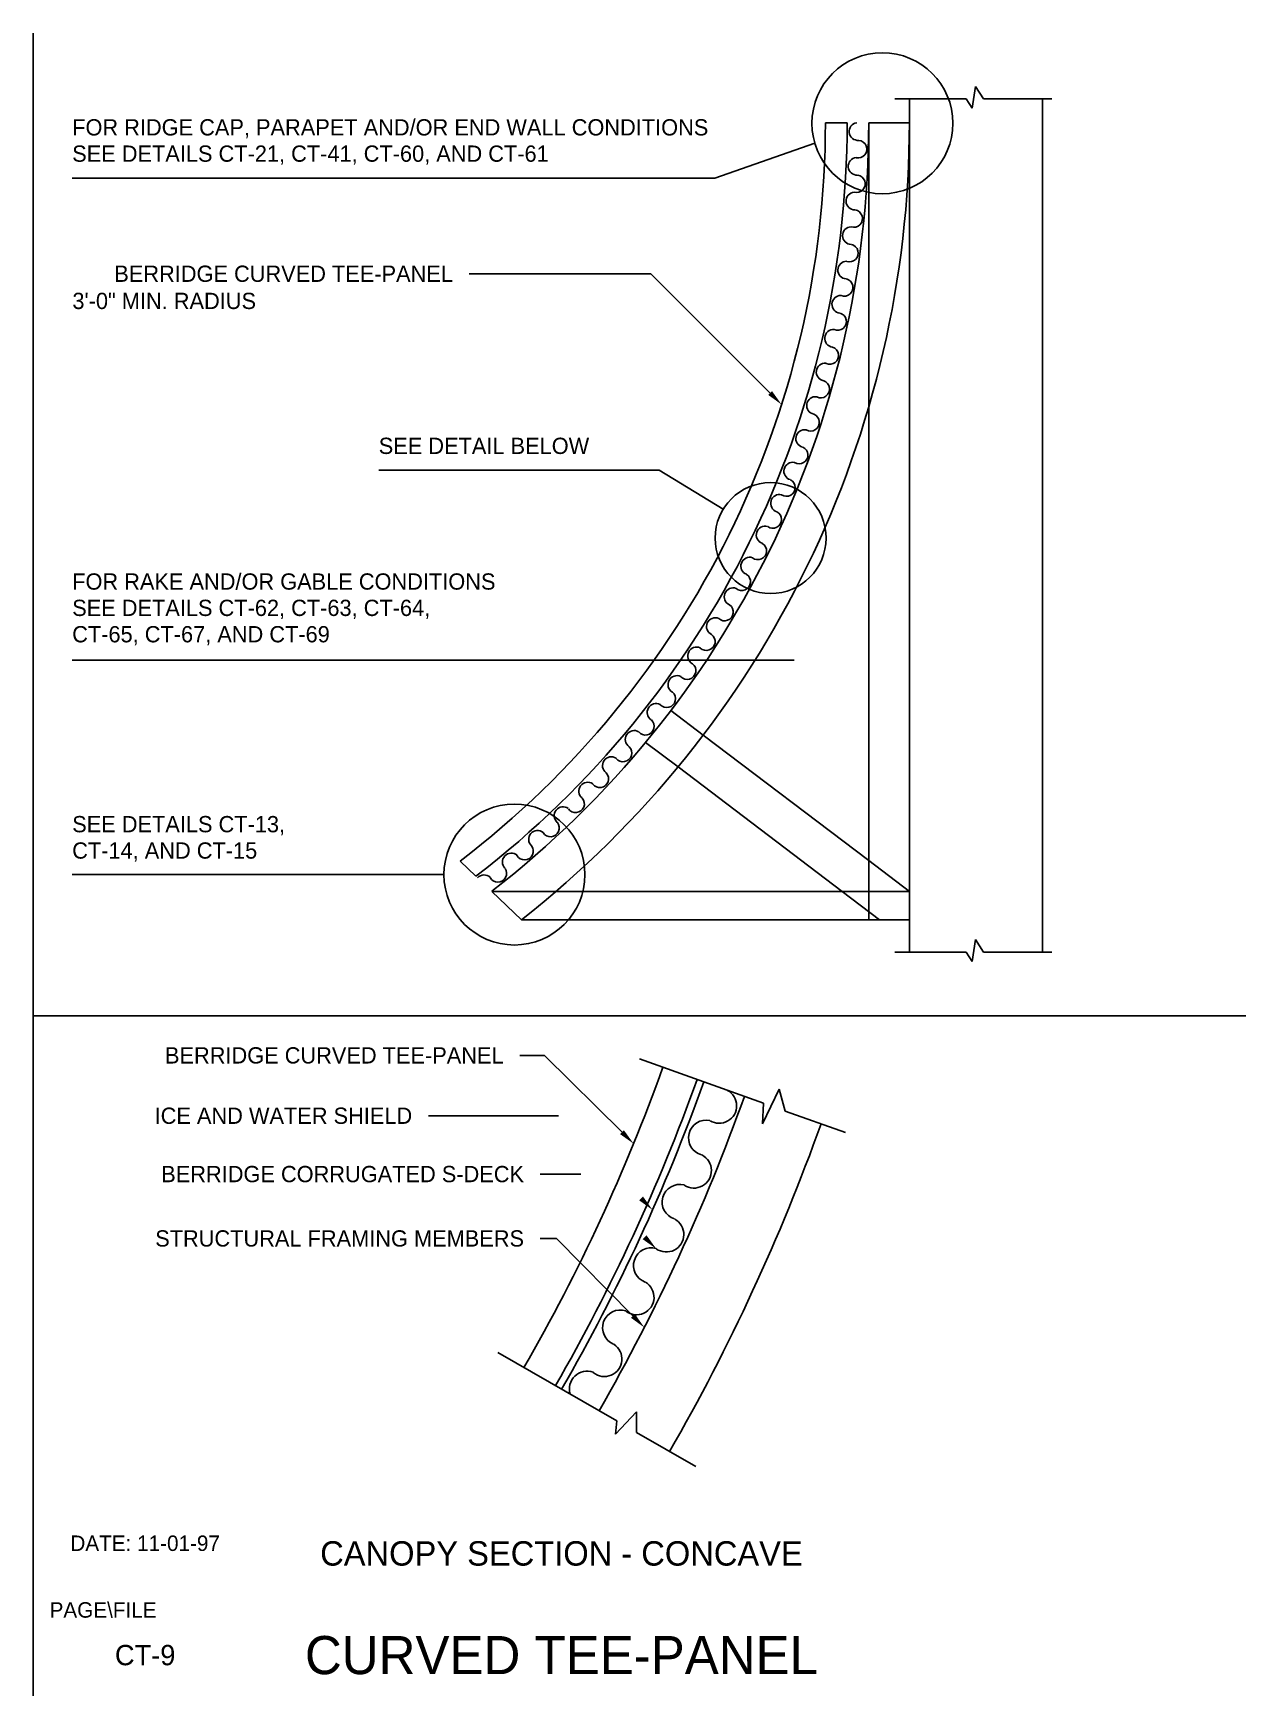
# Model space of a CAD drawing. Extents: x 0.1 to 22.4, y 0.4 to 31.
import ezdxf
from ezdxf.enums import TextEntityAlignment as Align

# ---------------------------------------------------------------- set-up
doc = ezdxf.new("R2010")
doc.units = 0
doc.header["$LTSCALE"] = 0.39999
doc.linetypes.add('HIDDENX2', pattern=[0])
for name, color, linetype in [('BORDER', 7, 'CONTINUOUS'), ('CMP-FLSH', 7, 'CONTINUOUS'), ('DIM-TXT', 7, 'CONTINUOUS'), ('STRCTR', 7, 'CONTINUOUS')]:
    doc.layers.add(name, color=color, linetype=linetype)

msp = doc.modelspace()

# ---------------------------------------------------------------- linework, layer by layer
at = {"layer": 'BORDER', "color": 0, "linetype": 'CONTINUOUS'}
for p, q in [((0.094, 31.035), (0.094, 0.375)), ((0.094, 12.916), (22.441, 12.916))]:
    msp.add_line(p, q, dxfattribs=at)
at = {"layer": 'CMP-FLSH', "color": 0, "linetype": 'CONTINUOUS'}
for p, q in [((14.694, 29.385), (15.094, 29.385)), ((7.96, 15.769), (8.252, 15.489))]:
    msp.add_line(p, q, dxfattribs=at)
for centre, radius, start, end in [((-2.44, 29.385), 17.134, 307.372, 0), ((-2.44, 29.385), 17.534, 307.576, 0), ((-20.563, 23.517), 34.267, 330.0845, 340.3008), ((-20.563, 23.517), 34.936, 330.0846, 340.3008), ((-20.56, 23.515), 35.064, 330.0842, 340.3013)]:
    msp.add_arc(centre, radius, start, end, dxfattribs=at)
at = {"layer": 'DIM-TXT', "color": 0, "linetype": 'CONTINUOUS'}
for p, q in [((11.477, 26.6), (8.129, 26.6)), ((13.674, 24.4), (11.477, 26.6)), ((9.516, 12.185), (9.063, 12.185)), ((10.946, 10.767), (9.516, 12.185)), ((9.776, 11.072), (7.378, 11.072)), ((10.185, 9.996), (9.439, 9.996)), ((9.739, 8.809), (9.439, 8.809)), ((11.146, 7.38), (9.739, 8.809))]:
    msp.add_line(p, q, dxfattribs=at)
for points in [[(13.71, 24.435), (13.639, 24.365), (13.886, 24.188)], [(10.981, 10.803), (10.91, 10.732), (11.159, 10.556)], [(11.332, 9.582), (11.261, 9.512), (11.508, 9.334)], [(11.398, 8.865), (11.327, 8.794), (11.576, 8.618)], [(11.182, 7.415), (11.11, 7.345), (11.357, 7.166)]]:
    msp.add_solid(points, dxfattribs=at)
at = {"layer": 'STRCTR', "color": 0, "linetype": 'CONTINUOUS'}
for p, q in [((17.399, 29.656), (17.459, 30.056)), ((17.459, 30.056), (17.609, 29.828)), ((17.29, 29.828), (15.974, 29.828)), ((16.242, 29.828), (16.242, 14.09)), ((17.29, 29.828), (17.399, 29.656)), ((17.609, 29.828), (18.865, 29.828)), ((18.696, 14.09), (18.696, 29.828)), ((16.242, 29.385), (15.492, 29.385)), ((14.498, 29.007), (12.656, 28.365)), ((12.656, 28.365), (0.811, 28.365)), ((15.492, 14.686), (15.492, 24.145)), ((15.492, 24.145), (15.492, 24.145)), ((11.627, 22.976), (6.461, 22.976)), ((12.81, 22.257), (11.627, 22.976)), ((0.811, 19.471), (14.12, 19.471)), ((15.492, 15.779), (12.443, 18.093)), ((15.001, 15.21), (11.977, 17.504)), ((7.663, 15.519), (0.811, 15.519)), ((9.091, 14.686), (8.543, 15.21)), ((15.492, 15.21), (9.729, 15.21)), ((16.242, 14.686), (9.091, 14.686)), ((17.399, 13.919), (17.459, 14.319)), ((17.459, 14.319), (17.609, 14.09)), ((17.29, 14.09), (15.974, 14.09)), ((17.29, 14.09), (17.399, 13.919)), ((17.609, 14.09), (18.865, 14.09)), ((13.555, 11.301), (11.267, 12.121)), ((13.534, 10.923), (13.843, 11.56)), ((13.843, 11.56), (13.955, 11.158)), ((13.555, 11.301), (13.534, 10.923)), ((13.955, 11.158), (15.064, 10.761)), ((10.848, 5.444), (8.654, 6.706)), ((10.823, 5.197), (11.212, 5.613)), ((11.212, 5.613), (11.215, 5.232)), ((10.848, 5.444), (10.823, 5.197)), ((11.215, 5.232), (12.305, 4.605))]:
    msp.add_line(p, q, dxfattribs=at)
at = {"layer": 'STRCTR', "color": 0, "linetype": 'HIDDENX2'}
for p, q in [((15.492, 29.385), (15.492, 24.145)), ((11.845, 18.546), (12.443, 18.093)), ((11.379, 17.958), (11.977, 17.504)), ((16.242, 15.21), (15.492, 15.779)), ((9.729, 15.21), (8.543, 15.21)), ((15.692, 14.686), (15.001, 15.21)), ((15.492, 15.21), (16.242, 15.21))]:
    msp.add_line(p, q, dxfattribs=at)
at = {"layer": 'STRCTR', "color": 0, "linetype": 'CONTINUOUS'}
for centre, radius in [((15.744, 29.375), 1.299), ((13.684, 21.725), 1.023), ((8.962, 15.519), 1.299)]:
    msp.add_circle(centre, radius, dxfattribs=at)
for centre, radius, start, end in [((-2.44, 29.385), 17.932, 307.7698, 0.0001), ((-2.44, 29.385), 18.682, 308.1125, 360), ((15.295, 29.222), 0.163, 98.8482, 274.8954), ((15.295, 28.898), 0.162, 257.5637, 83.9368), ((15.278, 28.581), 0.163, 96.7716, 272.8296), ((15.266, 28.258), 0.162, 255.4875, 81.87), ((15.237, 27.941), 0.163, 94.6988, 270.7565), ((15.214, 27.618), 0.162, 253.4162, 79.796), ((15.173, 27.303), 0.163, 92.6269, 268.6842), ((15.138, 26.981), 0.162, 251.3424, 77.7276), ((15.086, 26.668), 0.163, 90.5531, 266.6156), ((15.04, 26.348), 0.162, 249.2697, 75.6562), ((14.977, 26.036), 0.163, 88.48, 264.548), ((14.919, 25.718), 0.162, 247.2007, 73.5846), ((14.844, 25.409), 0.163, 86.4051, 262.4783), ((14.775, 25.093), 0.162, 245.1257, 71.5126), ((14.689, 24.787), 0.163, 84.3362, 260.4095), ((14.608, 24.473), 0.162, 243.0561, 69.4392), ((14.512, 24.17), 0.163, 82.2662, 258.338), ((14.42, 23.86), 0.162, 240.9864, 67.3652), ((14.312, 23.561), 0.163, 80.1978, 256.2665), ((14.209, 23.255), 0.162, 238.9146, 65.298), ((14.091, 22.959), 0.163, 78.1292, 254.1914), ((13.976, 22.657), 0.162, 236.8463, 63.2229), ((13.848, 22.366), 0.163, 76.0579, 252.1205), ((13.723, 22.068), 0.162, 234.7747, 61.152), ((13.583, 21.782), 0.163, 73.9879, 250.0449), ((13.447, 21.488), 0.162, 232.7036, 59.0822), ((13.298, 21.208), 0.163, 71.9158, 247.9784), ((13.152, 20.919), 0.162, 230.6291, 57.0134), ((12.992, 20.644), 0.163, 69.8467, 245.9058), ((12.666, 20.092), 0.163, 67.7743, 243.8338), ((12.835, 20.361), 0.162, 228.5576, 54.9448), ((12.499, 19.815), 0.162, 226.4857, 52.876), ((12.32, 19.552), 0.163, 65.7058, 241.7604), ((12.144, 19.281), 0.162, 224.4166, 50.805), ((11.955, 19.025), 0.163, 63.6349, 239.6925), ((11.769, 18.761), 0.162, 222.344, 48.7349), ((11.572, 18.512), 0.163, 61.5617, 237.6253), ((11.169, 18.012), 0.163, 59.4867, 235.5546), ((11.376, 18.254), 0.162, 220.2728, 46.6657), ((10.964, 17.762), 0.162, 218.201, 44.597), ((10.749, 17.528), 0.163, 57.4172, 233.4786), ((10.312, 17.059), 0.163, 55.3453, 231.4097), ((10.535, 17.285), 0.162, 216.1279, 42.5303), ((10.09, 16.824), 0.162, 214.0575, 40.4565), ((9.858, 16.606), 0.163, 53.2719, 229.3435), ((9.388, 16.17), 0.163, 51.2002, 227.2697), ((9.627, 16.379), 0.162, 211.9849, 38.3881), ((9.149, 15.952), 0.162, 209.9136, 36.3164), ((8.903, 15.751), 0.163, 49.1255, 225.2017), ((8.403, 15.35), 0.163, 47.0536, 137.4833), ((8.656, 15.541), 0.162, 207.8409, 34.2458), ((-20.567, 23.518), 35.867, 330.0852, 340.3003), ((12.735, 11.256), 0.323, 238.9159, 61.501), ((-20.565, 23.517), 37.365, 330.0848, 340.3005), ((12.499, 10.665), 0.327, 78.1292, 254.1913), ((12.27, 10.06), 0.323, 236.8464, 63.2228), ((12.012, 9.479), 0.327, 76.058, 252.1205), ((11.762, 8.882), 0.323, 234.7748, 61.1519), ((11.484, 8.31), 0.327, 73.9881, 250.0449), ((11.212, 7.723), 0.323, 232.7037, 59.082), ((10.913, 7.162), 0.327, 71.9155, 247.9786), ((10.62, 6.585), 0.323, 230.629, 57.0134), ((10.301, 6.035), 0.327, 69.847, 197.3976)]:
    msp.add_arc(centre, radius, start, end, dxfattribs=at)

# ---------------------------------------------------------------- texts
at = {"layer": 'BORDER', "color": 0, "linetype": 'CONTINUOUS'}
for s, height, p in [('DATE: 11-01-97', 0.2853, (2.156, 3.188)), ('CT-9', 0.375, (2.156, 1.125))]:
    msp.add_text(s, height=height, dxfattribs=at).set_placement(p, align=Align.MIDDLE)
msp.add_text('PAGE\\FILE', height=0.2853, dxfattribs=at).set_placement((0.394, 1.815))
at = {"layer": 'BORDER', "color": 0}
msp.add_text('CURVED TEE-PANEL', height=0.70312, dxfattribs=at).set_placement((9.829, 1.125), align=Align.MIDDLE)
at = {"layer": 'DIM-TXT', "color": 0, "linetype": 'CONTINUOUS'}
for s, p in [('FOR RIDGE CAP, PARAPET AND/OR END WALL CONDITIONS', (0.811, 29.15)), ('SEE DETAILS CT-21, CT-41, CT-60, AND CT-61', (0.811, 28.665)), ('3\'-0" MIN. RADIUS', (0.815, 25.949)), ('SEE DETAIL BELOW', (6.461, 23.276)), ('FOR RAKE AND/OR GABLE CONDITIONS', (0.811, 20.774)), ('SEE DETAILS CT-62, CT-63, CT-64,', (0.811, 20.288)), ('CT-65, CT-67, AND CT-69', (0.811, 19.802)), ('SEE DETAILS CT-13,', (0.811, 16.299)), ('CT-14, AND CT-15', (0.811, 15.813))]:
    msp.add_text(s, height=0.3, dxfattribs=at).set_placement(p)
for s, p in [('BERRIDGE CURVED TEE-PANEL', (7.829, 26.6)), ('BERRIDGE CURVED TEE-PANEL', (8.763, 12.185)), ('ICE AND WATER SHIELD', (7.078, 11.072)), ('BERRIDGE CORRUGATED S-DECK', (9.139, 9.996)), ('STRUCTURAL FRAMING MEMBERS', (9.139, 8.809))]:
    msp.add_text(s, height=0.3, dxfattribs=at).set_placement(p, align=Align.MIDDLE_RIGHT)
msp.add_text('CANOPY SECTION - CONCAVE', height=0.45, dxfattribs=at).set_placement((9.829, 3), align=Align.MIDDLE)

doc.saveas('drawing.dxf')
